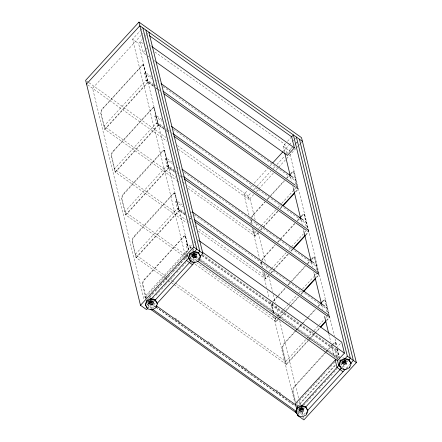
<?xml version="1.0" encoding="UTF-8"?>
<svg xmlns="http://www.w3.org/2000/svg" width="442" height="442" viewBox="0 0 442 442"><rect width="100%" height="100%" fill="white"/><g stroke="black" fill="none" stroke-linecap="round" stroke-linejoin="round"><path stroke-width="0.33" stroke-dasharray="2.21 1.66" d="M192.187 255.758L192.182 256.415L194.309 254.089L193.585 254.233L190.121 258.006M342.705 362.749L342.694 363.407L344.826 361.081L344.097 361.224L340.638 364.998M152.252 300.72L153.192 301.389L153.385 302.184L152.932 304.378L150.6 305.229L148.722 303.897L148.982 300.908M148.722 303.897L149.181 301.709L151.512 300.853L153.385 302.184M150.711 303.068L150.352 301.61L151.286 300.599L151.484 302.781L150.711 303.068L150.081 302.626L149.882 300.438M151.484 302.781L151.286 300.599M152.932 304.378L153.192 301.389M195.458 253.526L196.392 254.194L196.591 254.995L196.132 257.183L193.8 258.04L191.927 256.703L192.187 253.714M191.927 256.703L192.38 254.515L194.712 253.658L196.591 254.995M193.287 255.432L193.082 253.244L193.287 255.432L193.911 255.879L194.69 255.592L194.486 253.404L193.861 252.962L192.933 253.973L193.557 254.421L193.911 255.879M194.336 254.133L194.486 253.404L193.557 254.421L194.336 254.133L194.69 255.592M196.132 257.183L196.392 254.194M303.903 409.182L302.024 407.844L301.831 407.043L303.709 408.38L303.903 409.182L303.45 411.369L301.118 412.22L299.24 410.889L299.499 407.9M299.24 410.889L299.693 408.701L302.024 407.844M300.599 409.618L300.394 407.43L300.599 409.618L301.223 410.06L302.002 409.778L301.798 407.59L300.869 408.601L301.223 410.06M302.002 409.778L301.798 407.59M303.45 411.369L303.709 408.38M345.5 360.186L346.909 361.186L346.65 364.175L344.318 365.031L342.439 363.694L342.699 360.711M342.439 363.694L342.898 361.506L345.23 360.655L347.103 361.987M343.804 362.423L343.6 360.241L343.804 362.423L344.428 362.871L345.208 362.584L345.003 360.396L344.373 359.954L344.732 361.412L345.357 361.854M345.208 362.584L345.003 360.396L344.075 361.412L344.428 362.871M346.65 364.175L346.909 361.186M272.255 302.914L271.808 305.113L273.819 313.494M272.559 303.129L272.112 305.328L274.283 314.378M251.399 217.359L253.167 214.558L264.741 201.911M251.702 217.575L253.47 214.773L265.045 202.127M261.83 260.134L263.598 257.332L275.173 244.691M262.128 260.349L263.896 257.548L275.012 245.409M273.333 300.963L285.598 287.466M273.637 301.179L277.565 296.786M143.556 64.864L142.147 65.51L102.251 109.318L101.306 111.285L101.041 112.997L105.014 129.418L147.982 82.483L143.766 65.195L142.722 64.642L101.66 109.588L100.87 111.539L100.787 113.113L104.71 129.208L176.601 180.308M153.987 107.644L152.578 108.284L112.677 152.092L111.738 154.059L111.467 155.772L115.439 172.198L158.407 125.263L154.197 107.97L153.147 107.417L112.091 152.363L111.296 154.319L111.218 155.893L115.141 171.982L186.469 222.685M164.413 150.418L163.004 151.065L123.108 194.872L122.163 196.839L121.893 198.552L125.871 214.972L168.838 168.037L164.507 150.501L163.733 150.153L162.706 150.849L123.81 193.331L122.042 196.132L121.644 198.668L125.567 214.762L183.977 256.277M174.844 193.198L173.435 193.839L133.534 237.647L132.589 239.614L132.324 241.326L136.296 257.752L179.264 210.812L174.933 193.276L174.159 192.927L173.131 193.624L134.235 236.111L132.948 237.918L132.064 240.321L135.998 257.537L164.639 277.896M188.883 250.266L185.48 236.304L184.43 235.752L143.661 280.211L142.716 282.178L142.451 283.891L145.932 298.3M185.27 235.973L183.861 236.614L143.965 280.421L143.02 282.388L142.749 284.107L146.07 297.847M295.101 331.257L284.101 343.301L282.366 346.65L282.289 348.224L286.212 364.313L307.925 340.594M296.328 330.456L284.399 343.511L282.67 346.865L282.587 348.44L286.51 364.528L319.798 328.168M324.975 352.788L293.875 386.988L292.936 388.954L292.665 390.667L295.494 402.397M326.202 351.992L294.179 387.203L293.234 389.17L292.963 390.883L295.632 401.944M185.016 254.426L132.55 39.2L140.18 30.868M140.628 30.376L141.976 28.907M141.247 35.133L92.566 88.306L144.214 300.179M141.711 34.625L143.097 33.106M188.916 249.99L138.573 43.482L142.164 39.559M142.584 39.095L144.418 37.089M144.854 36.62L146.203 35.15M146.65 34.658L147.993 33.189M145.799 54.659L142.987 52.664L145.738 49.659M146.197 49.156L147.114 48.156M153.567 86.057L146.269 80.864L144.44 73.361L145.313 72.405L151.49 76.797M146.269 80.864L147.142 79.914L153.319 84.3M104.71 129.208L147.711 82.24M163.999 128.832L156.695 123.644L154.866 116.135L155.739 115.18L161.921 119.572M156.695 123.644L157.573 122.688L163.75 127.081M115.141 171.982L158.137 125.014L164.313 129.407M174.424 171.612L167.126 166.419L165.291 158.916L166.17 157.96L172.347 162.352M167.126 166.419L167.999 165.463L174.176 169.855M125.567 214.762L168.568 167.794L174.745 172.181M184.855 214.387L177.551 209.199L175.723 201.69L176.596 200.734L182.215 204.729M177.551 209.199L178.424 208.243L184.607 212.635M135.998 257.537L178.993 210.569L185.17 214.961M187.977 251.973L186.148 244.47L187.027 243.514L192.077 247.106M190.811 248.835L190.336 246.879L192.171 244.879M194.005 242.873L196.298 240.371M145.335 298.621L144.849 296.61L186.413 251.205L188.054 252.371M284.538 152.225L283.068 146.192L285.759 143.252M287.538 141.307L291.145 137.368M145.672 297.239L187.8 251.227M149.197 297.284L153.357 292.737M155.203 290.726L170.463 274.051M172.297 272.051L176.015 267.99M177.844 265.996L182.027 261.426M183.386 259.94L187.574 255.365M147.186 300.024L188.309 255.106M249.006 215.143L243.94 194.358L247.653 190.303M250.437 187.259L252.294 185.231M254.156 183.203L267.614 168.501M269.935 165.965L272.255 163.429M283.399 151.258L288.969 145.175M289.433 144.667L291.753 142.131M292.217 141.622L293.61 140.103M294.074 139.595L295.471 138.075M147.567 302.974L149.413 300.958M190.53 256.051L192.32 254.089M153.175 298.367L154.098 297.356M155.949 295.339L159.639 291.306M161.49 289.283L164.722 285.753M165.186 285.25L170.264 279.698M170.728 279.195L174.883 274.653M176.728 272.637L180.424 268.603M182.27 266.581L185.966 262.548M289.416 151.81L289.09 150.473L291.781 147.529M295.372 143.611L296.715 142.142M253.736 194.513L249.1 199.58L248.2 195.894L251.448 192.347M253.763 189.817L256.548 186.778M257.012 186.27L270.918 171.076M273.239 168.546L275.09 166.518M276.946 164.49L284.366 156.391M286.681 153.86L292.709 147.274M294.565 145.247L295.958 143.727M296.422 143.225L297.809 141.705M197.16 253.437L193.032 257.946L196.966 260.741M154.385 300.958L148.291 307.61L147.313 303.588M191.01 260.951L197.038 254.365M256.459 191.541L258.371 189.452M258.78 189.005L273.675 172.739M275.957 170.242L278.278 167.706M278.742 167.203L295.93 148.429M296.383 147.932L297.781 146.401M298.239 145.904L299.637 144.379M300.096 143.877L301.488 142.352M147.192 304.372L152.667 308.262L155.435 305.234M195.651 261.31L198.79 257.879M267.062 199.386L268.913 197.364M270.764 195.336L284.189 180.673M286.504 178.143L288.819 175.612M290.676 173.59C291.267 173.026 293.013 170.22 293.98 171.971L298.195 189.264L294.963 192.795M267.36 199.596L284.493 180.883M286.808 178.358L290.051 174.817M290.51 174.308L292.72 171.949L293.775 171.645M295.411 185.308L297.659 186.905L296.786 187.861L294.952 180.353L295.831 179.397L293.582 177.8M256.332 231.105L254.476 233.127L187.082 185.22M258.647 228.575L275.769 209.867M278.084 207.337L281.327 203.801M281.792 203.292L293.825 190.148M294.289 189.64L296.604 187.115M258.161 232.453L254.929 235.984L253.294 229.282M260.471 229.928L262.78 227.403M263.244 226.901L277.565 211.254M280.339 208.226L282.189 206.21M295.123 192.077L297.897 189.049L293.471 171.43M187.833 188.292L255.227 236.199L258.465 232.663M260.774 230.144L277.88 211.453M280.178 208.944L282.504 206.403M277.488 242.161L279.803 239.63M280.267 239.128L294.621 223.448M297.4 220.414L299.251 218.392M301.101 216.365C301.698 215.801 303.439 213 304.411 214.751L308.627 232.039L303.903 214.21M277.786 242.376L294.919 223.663M297.234 221.133L300.477 217.591M300.941 217.088L303.146 214.724L304.201 214.42M306.4 228.481L308.085 229.68L307.212 230.636L305.383 223.127L306.256 222.171L304.008 220.575M266.758 273.88L264.907 275.902L198.071 228.392M269.073 271.349L286.201 252.642M288.98 249.608L303.328 233.934M305.179 231.912L307.03 229.89M268.587 275.228L265.355 278.758L263.719 272.057M270.896 272.703L272.747 270.686M273.211 270.184L288.455 253.526M290.764 251.001L292.615 248.984M305.549 234.851L308.323 231.823M198.259 231.067L265.653 278.974L268.432 275.946M271.2 272.918L288.311 254.227M291.068 251.216L292.936 249.178M305.881 235.039L308.654 232.006L306.405 230.409M287.913 284.941L305.046 266.222M307.361 263.697L309.676 261.167M311.527 259.145C312.124 258.581 313.87 255.774 314.837 257.526L319.052 274.813L315.82 278.349M278.029 296.278L285.902 287.681M288.217 285.151L290.068 283.129M291.919 281.106L305.35 266.438M307.665 263.907L309.98 261.382M311.831 259.36L313.577 257.504L314.627 257.2M316.268 270.863L318.516 272.46L317.638 273.416L315.809 265.907L316.682 264.951L314.439 263.355M276.725 317.163L275.333 318.676L197.27 263.189M277.184 316.654L283.665 309.577M284.129 309.074L288.759 304.013M289.223 303.51L296.626 295.422M298.941 292.891L302.184 289.35M302.643 288.847L313.754 276.714M315.605 274.692L317.455 272.664L315.77 271.471M277.631 319.522L275.78 321.538L274.637 316.842M278.095 319.013L298.422 296.809M301.195 293.781L303.041 291.759M315.98 277.631L318.754 274.604L314.328 256.984M195.209 264.266L276.084 321.754L298.737 297.007M301.035 294.499L303.361 291.958M295.565 330.749L301.582 324.174M302.046 323.671L306.676 318.61M307.14 318.107L315.478 309.002M318.251 305.969L320.107 303.941M321.958 301.919C322.555 301.356 324.295 298.554 325.268 300.306L329.478 317.594L324.754 299.759M296.792 329.953L302.809 323.378M303.273 322.87L307.903 317.815M308.367 317.306L316.24 308.709M318.091 306.687L320.406 304.157M322.257 302.135L324.003 300.278L325.058 299.974M327.257 314.035L328.942 315.234L328.069 316.19L326.24 308.682L327.113 307.726L325.428 306.533M313.538 331.119L285.764 361.457L175.12 282.808M313.997 330.61L318.627 325.555M319.091 325.052L324.185 319.489M326.036 317.466L327.887 315.444M308.389 340.091L314.859 333.025M315.317 332.522L319.936 327.472M326.406 320.406L329.179 317.378M326.71 320.621L329.511 317.56L327.262 315.964M325.439 352.285L331.92 345.202M332.384 344.699C333.787 341.87 336.749 341.638 336.34 345.738M326.666 351.489L334.251 343.213L335.484 342.754M337.528 360.655L334.832 349.594L335.749 348.594M336.207 348.092L340.793 343.08M200.718 260.41L338.312 358.219L336.666 351.462L337.539 350.506L202.751 254.691M296.654 403.728L298.969 401.198M299.433 400.695L304.521 395.131M304.986 394.629L310.08 389.065M310.538 388.557L326.279 371.368M328.13 369.346L329.981 367.324M330.445 366.816L333.224 363.783M333.682 363.274L334.611 362.263M296.637 407.093L335.45 364.7M297.4 406.8L335.312 365.39M338.986 361.379L339.909 360.368M299.472 408.452L297.162 410.977L303.179 415.253L305.488 412.734M341.042 363.042L342.39 361.573M303.693 405.358L306.461 402.331M306.925 401.828L312.008 396.275M312.466 395.772L317.085 390.728M318.931 388.711L322.627 384.673M324.472 382.656L327.71 379.126M328.168 378.623L333.251 373.07M333.71 372.567L336.942 369.037M304.378 408.518L298.803 414.607L297.831 410.579M341.981 367.446L348.014 360.854M346.169 368.302L349.755 364.379M345.987 368.645L348.887 367.18M193.436 254.702L194.215 254.415L194.839 254.863M191.729 255.907L193.607 257.238L195.939 256.382M150.352 301.61L151.131 301.328M150.236 301.892L151.015 301.61L151.639 302.052M148.529 303.096L150.407 304.428L152.739 303.577M344.848 361.131L344.075 361.412L343.445 360.97M343.953 361.694L344.732 361.412M342.246 362.899L344.125 364.23L346.456 363.379M301.648 408.32L300.869 408.601L300.245 408.159L301.173 407.143L303.179 415.253M300.753 408.889L301.527 408.601L302.151 409.049M299.046 410.088L300.919 411.425L303.251 410.568M150.429 45.548L151.556 46.349M143.103 43.598L140.291 41.603L142.987 52.664M154.91 51.99L284.786 144.313L287.482 155.374M132.55 39.2L138.573 43.482M283.068 146.192L289.09 150.473M148.048 56.261L149.175 57.057M154.236 60.653L155.357 61.455M143.258 64.654L143.766 65.195M293.681 171.756L293.98 171.971M141.849 65.294L142.147 65.51M292.063 172.071L292.366 172.286M156.545 80.389L157.667 81.19M144.44 73.361L151.739 78.549M162.971 86.533L294.952 180.353M153.882 84.704L155.567 85.897M153.385 85.312L146.087 80.118L103.964 126.13L175.85 177.231M155.816 87.654L156.938 88.45M157.501 88.853L159.75 90.45M153.324 86.229L147.683 82.267L143.468 64.98M155.573 87.825L157.822 89.422M158.38 89.825L159.507 90.621M295.98 187.635L298.228 189.231M153.683 107.428L154.197 107.97M304.107 214.536L304.411 214.751M152.275 108.069L152.578 108.284M302.488 214.851L302.792 215.061M154.866 116.135L162.17 121.329M173.402 129.313L305.383 223.127M165.993 128.677L167.12 129.473M167.678 129.876L169.363 131.07M171.612 132.666L172.734 133.467M163.816 128.086L156.512 122.898L114.39 168.91L186.281 220.011M166.242 130.429L167.369 131.23M166.562 131.003L168.811 132.6M158.407 125.263L153.893 107.754M86.77 81.14L88.455 82.339M89.019 82.737L166.082 137.517M177.33 145.512L248.2 195.894M243.94 194.358L249.962 198.64L255.354 220.768M87.638 84.803L166.977 141.202M178.225 149.203L249.1 199.58M164.115 150.208L164.623 150.75M314.538 257.31L314.837 257.526M102.953 107.782L103.257 107.992M253.167 214.558L253.47 214.773M162.706 150.849L163.004 151.065M312.919 257.625L313.218 257.841M165.291 158.916L172.595 164.104M176.529 166.899L178.209 168.098M184.391 172.485L315.809 265.907M100.787 113.113L101.091 113.329M252.122 223.459L251.006 219.895L251.984 223.917M176.424 171.452L177.546 172.253M174.242 170.866L166.943 165.673L124.821 211.685L185.474 254.802M177.049 172.861L178.734 174.06M182.104 176.452L183.231 177.253M179.48 175.203L180.601 176.004M316.516 272.615L317.638 273.416M180.358 176.176L182.043 177.375M316.837 273.189L319.08 274.786L318.754 274.604M168.838 168.037L164.325 150.534M182.59 182.027L184.275 183.22M177.159 180.706L179.408 182.303M174.54 192.983L175.049 193.524M324.964 300.09L325.268 300.306M113.384 150.556L113.682 150.772M263.598 257.332L263.896 257.548M173.131 193.624L173.435 193.839M323.345 300.405L323.649 300.615M175.723 201.69L183.021 206.878M189.762 211.674L191.447 212.867M194.253 214.867L326.24 308.682M111.218 155.893L111.517 156.103M261.382 262.338L262.714 266.907M189.657 216.226L190.784 217.028M185.231 214.038L177.369 208.453L135.246 254.465L165.573 276.023M189.905 217.978L191.032 218.779M326.942 315.389L328.069 316.19M190.226 218.552L191.347 219.354M179.264 210.812L174.75 193.309M188.524 221.608L189.651 222.403M194.701 226L195.828 226.796M197.778 239.768L198.9 240.564M184.971 235.757L185.48 236.304M335.185 342.539L335.693 343.08M123.81 193.331L124.108 193.546M274.023 300.112L274.327 300.328M183.557 236.404L183.861 236.614M333.776 343.18L334.075 343.395M190.336 246.879L191.458 247.68M192.021 248.078L194.834 250.078M202.143 255.277L334.832 349.594M186.148 244.47L191.204 248.061M191.767 248.459L194.574 250.454M201.878 255.647L336.666 351.462M121.644 198.668L121.948 198.883M271.858 305.45L272.161 305.66M192.784 253.813L198.966 258.205M199.524 258.603L338.81 357.611M191.729 254.023L200.154 260.012M191.911 254.769L198.088 259.161M198.651 259.559L337.937 358.567M191.104 254.542L199.53 260.531M200.093 260.929L337.694 358.744M341.854 361.7L342.948 362.479L344.417 368.512M186.038 255.2L187.723 256.399M189.966 257.995L195.021 261.592M184.541 256.68L187.347 258.675M134.235 236.111L134.539 236.326M284.455 342.887L284.753 343.103M132.075 241.448L132.373 241.658M282.289 348.224L282.587 348.44M166.137 276.421L168.38 278.018M170.629 279.615L171.75 280.416M172.314 280.814L174.562 282.41M165.197 278.294L167.446 279.891M168.01 280.294L170.816 282.289M171.38 282.687L173.623 284.283M174.187 284.681L286.51 364.528M144.667 278.885L144.965 279.101M294.88 385.667L295.179 385.883M142.501 284.223L142.805 284.438M292.714 390.999L293.018 391.214M144.849 296.61L146.49 297.775M150.169 300.433L155.783 304.428M174.877 318.002L179.375 321.196M208.016 341.555L213.072 345.147M242.277 365.91L247.327 369.501M275.974 389.861L281.587 393.855M296.455 404.38L298.101 405.546M149.529 300.969L155.148 304.963M296.676 405.568L297.798 406.369M148.744 301.831L155.479 306.621M156.043 307.024L294.201 405.231M148.109 301.51L155.407 306.704M155.971 307.102L295.256 406.11M151.888 308.743L149.081 306.748L147.937 302.057M297.35 412.143L299.599 413.74L298.455 409.049M345.522 360.003L345.953 361.733M342.926 361.368L343.213 362.523M302.466 407.773L302.753 408.922A1.437 1.265 -13.7 0 1 300.798 410.38A1.437 1.265 -13.7 0 1 300.461 408.215A1.437 1.265 -13.7 0 1 302.753 408.922M299.726 408.563L300.013 409.712M195.154 253.586L195.436 254.741A1.437 1.265 -13.7 0 1 193.486 256.194A1.437 1.265 -13.7 0 1 193.148 254.028A1.437 1.265 -13.7 0 1 195.436 254.741M192.414 254.377L192.701 255.526M151.949 300.781L152.236 301.93A1.437 1.265 -13.7 0 1 150.286 303.383A1.437 1.265 -13.7 0 1 149.948 301.223A1.437 1.265 -13.7 0 1 152.236 301.93M149.208 301.566L149.495 302.72M345.694 361.473L345.959 362.567M344.125 364.23L344.318 365.031M343.395 362.318L343.661 363.412M290.068 154.496L334.362 336.196M335.019 338.876L336.815 346.252M337.467 348.937L339.428 356.981M339.594 357.65L340.086 359.661M340.904 363.015L342.047 367.711M337.152 349.064L339.263 357.711M335.395 342.865L336.202 346.191M336.854 348.849L338.959 357.495M290.587 177.032L291.565 181.06M292.875 186.419L293.201 187.762M301.046 219.945L302.19 224.641M303.334 229.332L303.66 230.674M311.345 262.183L312.488 266.88M313.798 272.244L314.124 273.581M321.804 305.096L322.947 309.792M328.831 333.925L330.793 341.975M331.611 345.324L334.555 357.396M302.488 408.668L302.759 409.756M256.006 223.448L256.824 226.801M258.294 232.835L265.653 263.007M266.471 266.36L267.288 269.714M268.758 275.747L272.681 291.836M273.333 294.521L275.294 302.566M276.112 305.919L279.057 317.986M279.709 320.671L298.665 398.446M299.322 401.126L300.3 405.148M300.958 407.833L303.079 416.546M303.245 417.22L303.571 418.557M300.919 411.425L301.118 412.22M300.19 409.507L300.455 410.601M253.592 229.492L255.227 236.199M264.023 272.272L265.653 278.974M274.941 317.058L276.084 321.754M261.432 262.67L262.415 266.692M249.824 218.497L251.133 223.862M252.111 227.884L259.631 258.725M260.448 262.078L261.426 266.101M262.736 271.465L266.659 287.56M267.476 290.908L269.272 298.284M270.09 301.637L273.034 313.704M273.686 316.389L294.77 402.883M195.176 254.482L195.441 255.575M194.519 252.863L194.712 253.658M193.861 252.962L194.215 254.415M193.607 257.238L193.8 258.04M192.878 255.327L193.143 256.415M192.082 254.04L193.905 261.52M190.546 256.692L191.53 260.714M191.69 261.388L192.182 263.399M185.176 236.089L188.856 251.017M186.413 251.205L186.9 253.216M187.065 253.89L187.883 257.238M185.833 257.78L186.165 259.117M151.976 301.676L152.241 302.764M150.656 300.151L152.667 308.262M149.727 301.168L150.081 302.626M150.407 304.428L150.6 305.229M149.672 302.516L149.943 303.61M261.681 262.554L261.736 262.885M251.255 219.773L251.305 220.105M191.911 251.465A1.437 1.265 -13.7 0 1 194.182 250.807M344.517 360.711A1.437 1.265 -13.7 0 1 345.882 362.341A1.437 1.265 -13.7 0 1 343.611 362.993A1.437 1.265 -13.7 0 1 343.854 360.899M342.804 357.932A1.437 1.265 -13.7 0 1 343.406 357.606M149.087 298.129A1.437 1.265 -13.7 0 1 150.368 297.759M299.223 405.646A1.437 1.265 -13.7 0 1 301.494 404.994M148.987 302.947L148.976 303.604L151.109 301.278L150.379 301.427L148.987 302.947M299.505 409.938L299.494 410.601L301.626 408.27L300.897 408.419L299.505 409.938M193.231 255.769A1.227 1.077 -13.7 0 0 195.226 255.04A1.227 1.077 -13.7 0 0 193.624 253.901A1.227 1.077 -13.7 0 0 193.231 255.769M193.502 256.863A1.227 1.077 -13.7 0 0 195.491 256.133A1.227 1.077 -13.7 0 0 193.889 254.995A1.227 1.077 -13.7 0 0 193.502 256.863M343.749 362.76A1.227 1.077 -13.7 0 0 345.743 362.031A1.227 1.077 -13.7 0 0 344.136 360.893A1.227 1.077 -13.7 0 0 343.749 362.76M344.014 363.854A1.227 1.077 -13.7 0 0 346.009 363.125A1.227 1.077 -13.7 0 0 344.406 361.987A1.227 1.077 -13.7 0 0 344.014 363.854M150.031 302.963A1.227 1.077 -13.7 0 0 152.02 302.229A1.227 1.077 -13.7 0 0 150.418 301.09A1.227 1.077 -13.7 0 0 150.031 302.963M150.297 304.052A1.227 1.077 -13.7 0 0 152.291 303.322A1.227 1.077 -13.7 0 0 150.683 302.184A1.227 1.077 -13.7 0 0 150.297 304.052M300.549 409.955A1.227 1.077 -13.7 0 0 302.538 409.226A1.227 1.077 -13.7 0 0 300.936 408.082A1.227 1.077 -13.7 0 0 300.549 409.955M300.814 411.049A1.227 1.077 -13.7 0 0 302.803 410.314A1.227 1.077 -13.7 0 0 301.201 409.176A1.227 1.077 -13.7 0 0 300.814 411.049"/><path stroke-width="0.66" d="M145.302 304.593L146.716 300.665L150.777 298.615L155.103 299.648L157.164 303.157L157.341 303.886L155.927 307.814L151.866 309.864L147.54 308.831L145.302 304.593L147.363 308.102M145.479 305.323L146.893 301.394L146.716 300.665M155.75 307.085L156.352 305.4M188.507 257.404L189.922 253.476L193.977 251.426L198.303 252.459L200.364 255.962L200.541 256.692L199.127 260.62L195.071 262.67L190.745 261.642L188.507 257.404L190.745 261.642M188.684 258.134L190.099 254.2L189.922 253.476M199.557 258.211L200.364 255.962M295.82 411.585L297.234 407.657L301.295 405.607L305.621 406.64L307.676 410.148L307.859 410.878L306.444 414.806L302.383 416.856L298.057 415.823L295.82 411.585L297.195 413.927M295.996 412.314L297.411 408.386L297.234 407.657M306.466 413.519L307.074 411.833M339.02 364.396L340.434 360.468L344.495 358.418L348.821 359.451L350.882 362.959L351.058 363.683L349.644 367.617L345.583 369.661L341.257 368.634L339.02 364.396L340.053 366.147M339.202 365.125L340.616 361.197L340.434 360.468M297.549 414.281L297.875 415.618L303.897 419.9L356.357 362.6L301.521 137.65L138.965 22.1L85.643 80.339L140.479 305.289L146.501 309.566L147.893 308.046M86.544 84.03L139.86 25.785L302.416 141.341M291.593 136.882L293.389 134.921L347.324 356.18L356.357 362.6M140.479 305.289L193.8 247.045L138.965 22.1M272.72 162.921L282.935 151.766M151.263 298.936L188.734 258.006M194.563 251.636L196.806 249.189L142.871 27.929M149.424 35.686L291.665 136.799L294.366 147.86L287.482 155.374L155.921 61.858M154.849 300.449L190.546 261.454M198.43 252.846L199.817 251.327L145.882 30.067M157.286 303.218L194.751 262.288M200.138 256.41L202.828 253.465L148.893 32.205M289.283 175.109L290.212 174.098M282.648 205.701L294.659 192.579M282.952 205.917L294.527 193.27M299.715 217.884L300.637 216.873M293.079 248.481L305.091 235.359M293.377 248.691L305.416 235.542M310.14 260.658L311.069 259.647M303.505 291.256L315.516 278.134M303.803 291.471L315.384 278.825M320.566 303.439L321.494 302.427M320.4 326.969L325.947 320.914M320.704 327.179L325.809 321.599M336.003 359.208L295.361 403.601L296.831 409.635M199.464 240.967L341.71 342.08L344.406 353.141L337.528 360.655L197.53 261.139M301.781 405.933L339.246 365.004M345.08 358.628L347.324 356.18M305.77 406.999L341.517 367.954M348.942 359.843L350.335 358.318L296.4 137.059M307.339 410.717L345.268 369.28M350.655 363.401L353.346 360.462L299.405 139.197M190.099 254.2L194.154 252.155L198.486 253.183L200.541 256.692M146.893 301.394L150.954 299.344L155.28 300.378L157.341 303.886M340.616 361.197L344.672 359.147L348.998 360.18L351.058 363.683M297.411 408.386L301.472 406.336L305.798 407.369L307.859 410.878M152.12 46.747L294.366 147.86M161.037 83.582L293.018 177.402M162.866 91.091L294.853 184.905M163.999 93.815L295.416 187.237M171.468 126.362L303.45 220.177M173.297 133.865L305.842 228.083M173.861 136.191L305.847 230.011M181.894 169.137L313.875 262.957M183.723 176.645L315.704 270.46M184.292 178.971L316.273 272.786M192.32 211.911L324.864 306.129M194.154 219.42L326.693 313.638M194.718 221.746L326.699 315.566M202.16 252.028L344.406 353.141M193.8 247.045L202.828 253.465M188.209 258.581L190.397 260.139M192.59 261.692L194.231 262.863M340.368 366.738L338.727 365.573L337.417 360.208M343.103 368.683L344.743 369.855M186.491 260.46L192.508 264.741M343.025 371.733L337.003 367.451L335.207 360.075M156.269 305.765L296.112 405.17M152.451 309.146L296.228 411.347M150.54 309.207L296.56 413.005M348.821 359.451L348.998 360.18M349.467 366.888L349.644 367.617M344.495 358.418L344.672 359.147M341.08 367.904L341.257 368.634M284.703 152.899L290.261 175.695M293.366 188.43L300.886 219.276M303.825 231.343L311.179 261.515M314.284 274.255L321.643 304.428M324.583 316.494L328.671 333.257M305.621 406.64L305.798 407.369M301.295 405.607L301.472 406.336M297.88 415.093L298.057 415.823M198.303 252.459L198.486 253.183M193.977 251.426L194.154 252.155M155.103 299.648L155.28 300.378M150.777 298.615L150.954 299.344"/></g></svg>
